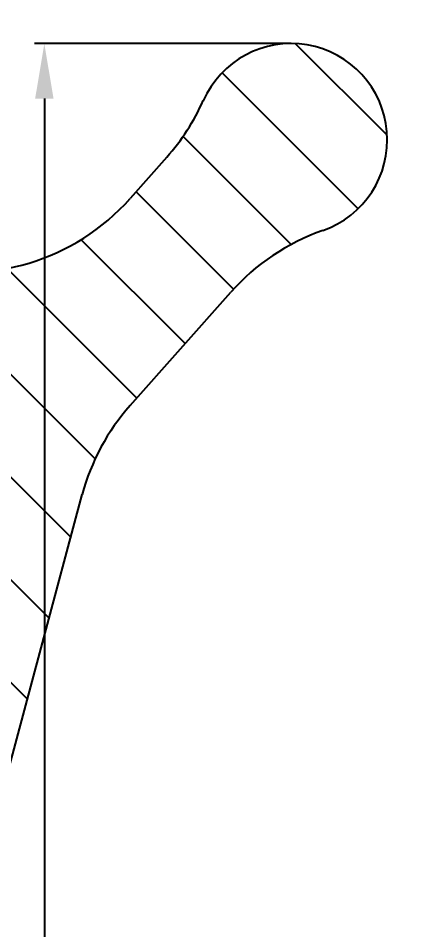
# Model space of a CAD drawing. Header units: inches. Extents: x 480 to 724, y 83 to 258.
# Drawn here: x 560.66 to 567.85, y 184.07 to 200.66 of the extents above; entities that cross this region are included whole.
import ezdxf

# ---------------------------------------------------------------- set-up
doc = ezdxf.new("R2010")
doc.units = ezdxf.units.IN
doc.header["$MEASUREMENT"] = 0
doc.styles.get("Standard").update_dxf_attribs({"font": 'arial.ttf'})
doc.dimstyles.get("Standard").update_dxf_attribs({"dimtxt": 2, "dimasz": 1, "dimexe": 0.18, "dimexo": 0.0625, "dimgap": 0.09, "dimtad": 0, "dimtih": 1, "dimtoh": 1, "dimdsep": 46, "dimtxsty": 'Standard', "dimcen": 0, "dimadec": 0, "dimazin": 0, "dimtfac": 1, "dimtofl": 0, "dimtmove": 0, "dimatfit": 3, "dimfxl": 1, "dimtolj": 1, "dimtzin": 0, "dimarcsym": 0})

# ---------------------------------------------------------------- blocks, each defined once
blk = doc.blocks.new('*D61')
at = {"color": 0, "lineweight": -2, "transparency": 16777216}
for p, q in [((565.558, 200.202), (560.95, 200.202)), ((561.13, 199.202), (561.13, 174.203)), ((561.13, 146.981), (561.13, 171.981)), ((546.7, 145.981), (561.31, 145.981))]:
    blk.add_line(p, q, dxfattribs=at)
at = {"color": 0, "transparency": 16777216}
for points in [[(560.963, 199.202), (561.297, 199.202), (561.13, 200.202)], [(560.963, 146.981), (561.297, 146.981), (561.13, 145.981)]]:
    blk.add_solid(points, dxfattribs=at)
at = {"layer": 'Defpoints', "color": 0, "transparency": 16777216}
for p in [(565.621, 200.202), (546.638, 145.981), (561.13, 145.981)]:
    blk.add_point(p, dxfattribs=at)
at = {"color": 0, "transparency": 16777216, "insert": (561.13, 173.092), "char_height": 2, "attachment_point": 5}
blk.add_mtext('\\A1;54.22', dxfattribs=at)

msp = doc.modelspace()

# ---------------------------------------------------------------- hatches: boundary and pattern name
at = {"linetype": 'Continuous'}
h = msp.add_hatch(dxfattribs=at)
h.set_pattern_fill('DEFAULT__1', color=2, scale=1.320865, angle=-45, style=0, pattern_type=0)
h.set_pattern_definition([(315, (321.1704, 252.329), (0.9339926, 0.9339926), [])])
edge = h.paths.add_edge_path()
edge.add_line((548.872, 197.764), (548.484, 196.315))
edge.add_line((549.001, 198.247), (548.872, 197.764))
edge.add_spline(control_points=[(549.613, 198.6), (549.331, 198.676), (549.077, 198.53), (549.001, 198.247)], knot_values=[0, 0, 0, 0, 1, 1, 1, 1], weights=[1, 0.804724, 0.804724, 1], degree=3, periodic=0)
edge.add_line((558.666, 196.175), (549.613, 198.6))
edge.add_spline(control_points=[(558.666, 196.175), (560.17, 195.772), (561.661, 196.22), (562.694, 197.384)], knot_values=[0, 0, 0, 0, 1, 1, 1, 1], weights=[1, 0.900439, 0.900439, 1], degree=3, periodic=0)
edge.add_line((563.359, 198.135), (562.694, 197.384))
edge.add_spline(control_points=[(563.359, 198.135), (563.632, 198.442), (563.854, 198.788), (564.021, 199.163)], knot_values=[0, 0, 0, 0, 1, 1, 1, 1], weights=[1, 0.992154, 0.992154, 1], degree=3, periodic=0)
edge.add_spline(control_points=[(566.197, 196.8), (567.513, 197.259), (567.853, 198.612), (566.908, 199.638), (565.964, 200.663), (564.588, 200.437), (564.021, 199.163)], knot_values=[0, 0, 0, 0, 1, 1, 1, 2, 2, 2, 2], weights=[1, 0.699334, 0.699334, 1, 0.699334, 0.699334, 1], degree=3, periodic=0)
edge.add_spline(control_points=[(566.197, 196.8), (565.548, 196.574), (564.977, 196.191), (564.521, 195.677)], knot_values=[0, 0, 0, 0, 1, 1, 1, 1], weights=[1, 0.978461, 0.978461, 1], degree=3, periodic=0)
edge.add_line((562.691, 193.613), (564.521, 195.677))
edge.add_spline(control_points=[(562.691, 193.613), (562.277, 193.146), (561.981, 192.596), (561.82, 191.994)], knot_values=[0, 0, 0, 0, 1, 1, 1, 1], weights=[1, 0.982164, 0.982164, 1], degree=3, periodic=0)
edge.add_line((560.324, 186.413), (561.82, 191.994))
edge.add_line((557.909, 187.06), (560.324, 186.413))
edge.add_line((558.945, 190.924), (557.909, 187.06))
edge.add_line((555.553, 191.832), (558.945, 190.924))
edge.add_spline(control_points=[(554.857, 193.054), (554.706, 192.493), (554.994, 191.989), (555.553, 191.832)], knot_values=[0, 0, 0, 0, 1, 1, 1, 1], weights=[1, 0.807346, 0.807346, 1], degree=3, periodic=0)
edge.add_line((555.374, 194.986), (554.857, 193.054))
edge.add_line((550.545, 196.28), (555.374, 194.986))
edge.add_line((550.027, 194.348), (550.545, 196.28))
edge.add_line((549.544, 194.478), (550.027, 194.348))
edge.add_line((548.484, 196.315), (549.544, 194.478))
edge.add_spline(control_points=[(557.319, 194.517), (555.291, 195.06), (554.747, 193.032), (556.776, 192.488)], knot_values=[0, 0, 0, 0, 1, 1, 1, 1], weights=[1, 0.333333, 0.333333, 1], degree=3, periodic=0)
edge.add_spline(control_points=[(556.776, 192.488), (558.804, 191.945), (559.348, 193.973), (557.319, 194.517)], knot_values=[0, 0, 0, 0, 1, 1, 1, 1], weights=[1, 0.333333, 0.333333, 1], degree=3, periodic=0)

# ---------------------------------------------------------------- linework, layer by layer
at = {"color": 3}
for q in [(564.365, 200.202), (565.621, 200.202)]:
    msp.add_line((565.621, 200.202), q, dxfattribs=at)
at = {"color": 7, "linetype": 'Continuous'}
for p, q in [((563.359, 198.135), (562.694, 197.384)), ((562.691, 193.613), (564.521, 195.677)), ((560.324, 186.413), (561.82, 191.994))]:
    msp.add_line(p, q, dxfattribs=at)
for centre, radius, start, end in [((565.621, 198.452), 1.75, 289.225, 156.0311), ((560.368, 200.788), 3.998, 318.4334, 336.0311), ((559.701, 200.038), 4, 255, 318.4334), ((567.514, 193.023), 3.999, 109.225, 138.433), ((565.684, 190.958), 4.001, 138.433, 164.9996)]:
    msp.add_arc(centre, radius, start, end, dxfattribs=at)

# ---------------------------------------------------------------- dimensions: what is measured, and where the dimension line sits
at = {"color": 3}
dim = msp.add_linear_dim(base=(561.13, 145.981), p1=(565.621, 200.202), p2=(546.638, 145.981), angle=90, dimstyle='Standard', dxfattribs=at)
dim.commit()
dim.dimension.update_dxf_attribs({"geometry": '*D61', "text_midpoint": (561.13, 173.092)})

doc.saveas('drawing.dxf')
